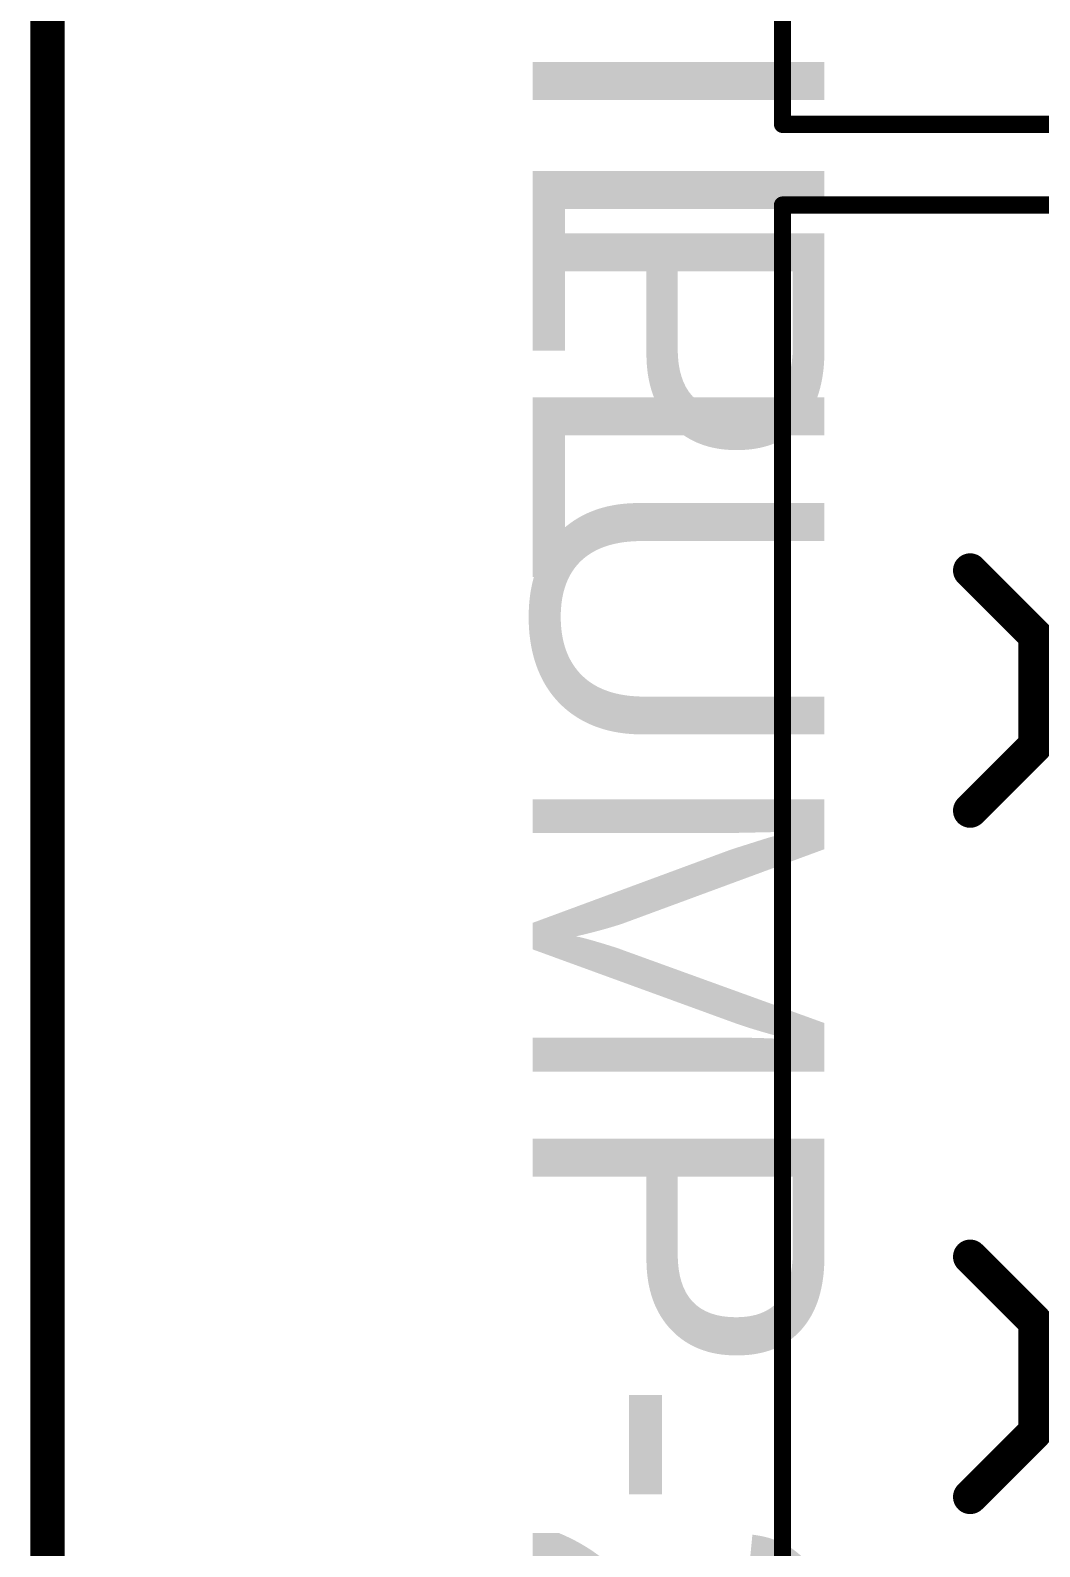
# Model space of a CAD drawing. Header units: millimetres. Extents: x 0 to 214, y 0 to 214.
# Drawn here: x -0.246 to 0.0482, y 1.2172 to 1.6591 of the extents above; entities that cross this region are included whole.
import ezdxf

# ---------------------------------------------------------------- set-up
doc = ezdxf.new("R2010")
doc.units = ezdxf.units.MM
doc.header["$MEASUREMENT"] = 0
doc.layers.add('Mechanical1', color=6, linetype='Continuous')
doc.layers.add('TopOverlay', color=2, linetype='Continuous')
doc.styles.add('Arial', font='', dxfattribs={"height": 0.2})
doc.styles.get('Arial').set_extended_font_data('Arial')

# ---------------------------------------------------------------- blocks, each defined once
blk = doc.blocks.new('TBP01R1_508_02BE_97')
at = {"layer": 'TopOverlay', "const_width": 0.005}
for points in [[(-0.2315, 0.3937), (0.2315, 0.3937)], [(-0.2315, 0.3937), (-0.2315, -0.07874)]]:
    blk.add_lwpolyline(points, dxfattribs=at)
at = {"layer": 'TopOverlay', "const_width": 0.0025}
blk.add_lwpolyline([(-0.23275, 0.3937, 1), (-0.23025, 0.3937, 1)], format="xyb", close=True, dxfattribs=at)
blk.add_lwpolyline([(-0.23275, 0.3937, 1), (-0.23025, 0.3937, 1)], format="xyb", close=True, dxfattribs=at)
blk = doc.blocks.new('TBP01R1_508_02BE_98')
at = {"layer": 'TopOverlay'}
for points, const_width in [([(-0.2315, 0.3937), (0.2315, 0.3937)], 0.005), ([(0.2315, 0.3937), (0.2315, -0.07874)], 0.005), ([(-0.145, 0.339), (-0.126, 0.32)], 0.01), ([(-0.075, 0.339), (-0.094, 0.32)], 0.01), ([(0.055, 0.339), (0.074, 0.32)], 0.01), ([(0.055, 0.339), (0.074, 0.32)], 0.01), ([(0.125, 0.339), (0.106, 0.32)], 0.01), ([(0.125, 0.339), (0.106, 0.32)], 0.01), ([(-0.126, 0.32), (-0.094, 0.32)], 0.01), ([(0.074, 0.32), (0.106, 0.32)], 0.01), ([(0.074, 0.32), (0.106, 0.32)], 0.01)]:
    blk.add_lwpolyline(points, dxfattribs=dict(at, const_width=const_width))
for points, const_width in [([(0.23025, 0.3937, 1), (0.23275, 0.3937, 1)], 0.0025), ([(0.23025, 0.3937, 1), (0.23275, 0.3937, 1)], 0.0025), ([(-0.1475, 0.339, 1), (-0.1425, 0.339, 1)], 0.005), ([(-0.0775, 0.339, 1), (-0.0725, 0.339, 1)], 0.005), ([(0.0525, 0.339, 1), (0.0575, 0.339, 1)], 0.005), ([(0.0525, 0.339, 1), (0.0575, 0.339, 1)], 0.005), ([(0.1225, 0.339, 1), (0.1275, 0.339, 1)], 0.005), ([(0.1225, 0.339, 1), (0.1275, 0.339, 1)], 0.005), ([(-0.1285, 0.32, 1), (-0.1235, 0.32, 1)], 0.005), ([(-0.1285, 0.32, 1), (-0.1235, 0.32, 1)], 0.005), ([(-0.0965, 0.32, 1), (-0.0915, 0.32, 1)], 0.005), ([(-0.0965, 0.32, 1), (-0.0915, 0.32, 1)], 0.005), ([(0.0715, 0.32, 1), (0.0765, 0.32, 1)], 0.005), ([(0.0715, 0.32, 1), (0.0765, 0.32, 1)], 0.005), ([(0.0715, 0.32, 1), (0.0765, 0.32, 1)], 0.005), ([(0.0715, 0.32, 1), (0.0765, 0.32, 1)], 0.005), ([(0.1035, 0.32, 1), (0.1085, 0.32, 1)], 0.005), ([(0.1035, 0.32, 1), (0.1085, 0.32, 1)], 0.005), ([(0.1035, 0.32, 1), (0.1085, 0.32, 1)], 0.005), ([(0.1035, 0.32, 1), (0.1085, 0.32, 1)], 0.005)]:
    blk.add_lwpolyline(points, format="xyb", close=True, dxfattribs=dict(at, const_width=const_width))

msp = doc.modelspace()

# ---------------------------------------------------------------- linework, layer by layer
at = {"layer": 'Mechanical1', "const_width": 0.01}
msp.add_lwpolyline([(-0.241, -0.10583), (-0.241, 1.78327)], dxfattribs=at)

# ---------------------------------------------------------------- block references
at = {"rotation": 90}
for name, p in [('TBP01R1_508_02BE_97', (0.36694, 1.86317)), ('TBP01R1_508_02BE_98', (0.36694, 1.37667))]:
    msp.add_blockref(name, p, dxfattribs=at)

# ---------------------------------------------------------------- texts
at = {"layer": 'TopOverlay', "style": 'Arial'}
for s, p in [('AUTO FILL', (-0.09954, 2.09617)), ('PUMP-2', (-0.09954, 1.60967))]:
    msp.add_text(s, height=0.085, rotation=270, dxfattribs=at).set_placement(p)

doc.saveas('drawing.dxf')
